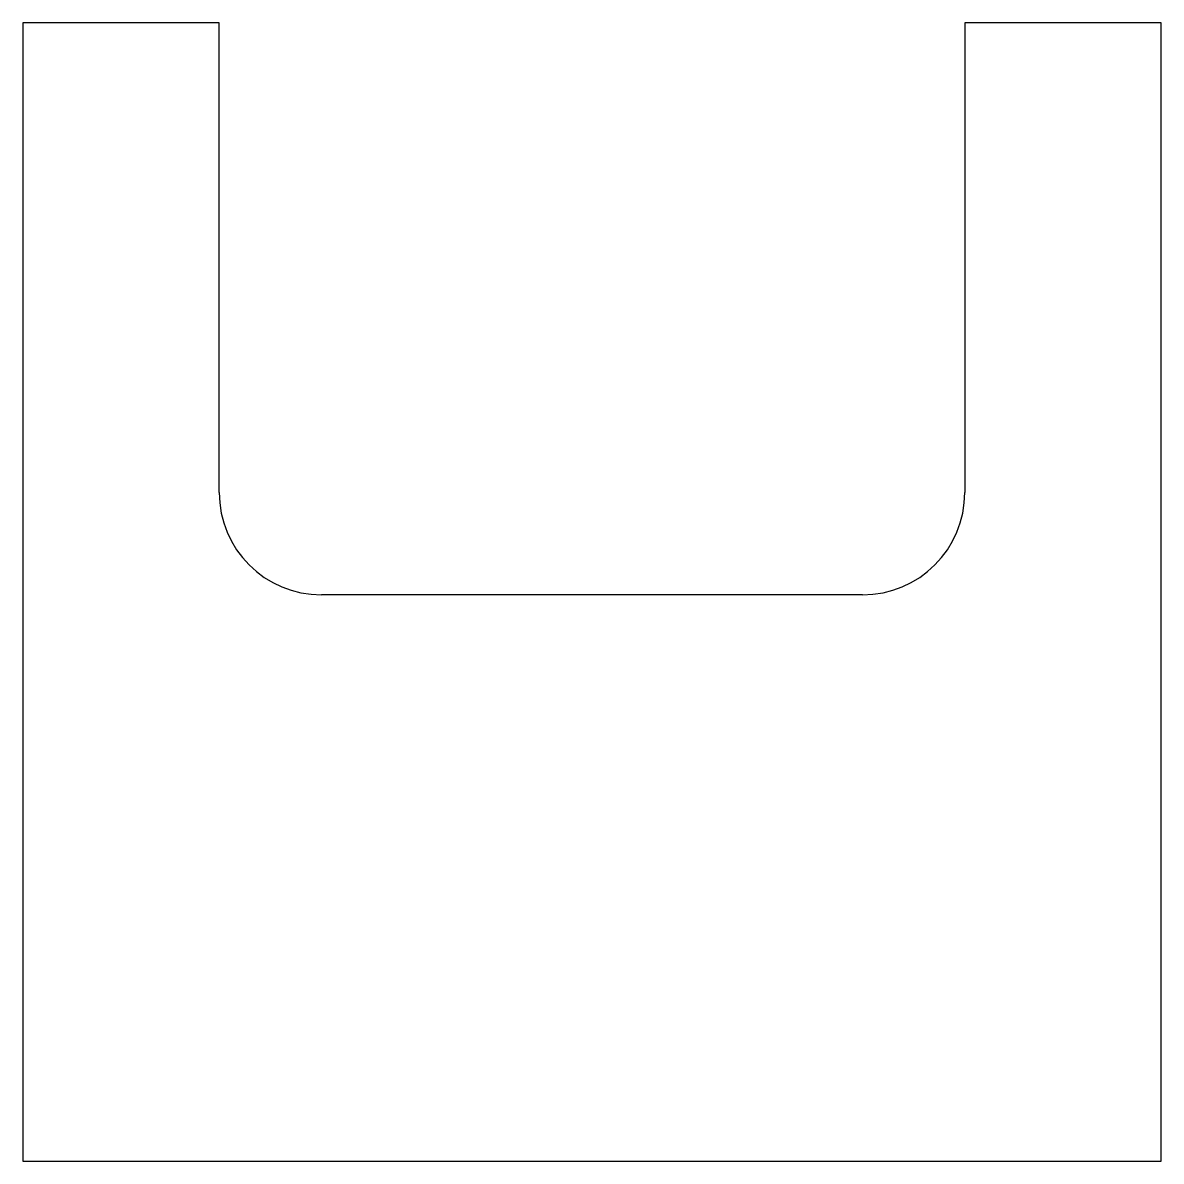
# Model space of a CAD drawing. Header units: millimetres. Extents: x -235 to 165, y -239 to 161.
import ezdxf

# ---------------------------------------------------------------- set-up
doc = ezdxf.new("R2010")
doc.units = ezdxf.units.MM

msp = doc.modelspace()

# ---------------------------------------------------------------- linework, layer by layer
at = {"color": 7, "linetype": 'Continuous', "lineweight": 25}
for p, q in [((-234.91, 161.34), (-234.91, -238.66)), ((-165.91, 161.34), (-234.91, 161.34)), ((-165.91, -3.66), (-165.91, 161.34)), ((165.09, 161.34), (96.09, 161.34)), ((96.09, 161.34), (96.09, -3.66)), ((165.09, -238.66), (165.09, 161.34)), ((60.09, -39.66), (-129.91, -39.66)), ((-234.91, -238.66), (165.09, -238.66))]:
    msp.add_line(p, q, dxfattribs=at)
for centre, start, end in [((-129.91, -3.66), 180, 270), ((60.09, -3.66), 270, 0)]:
    msp.add_arc(centre, 36, start, end, dxfattribs=at)

doc.saveas('drawing.dxf')
